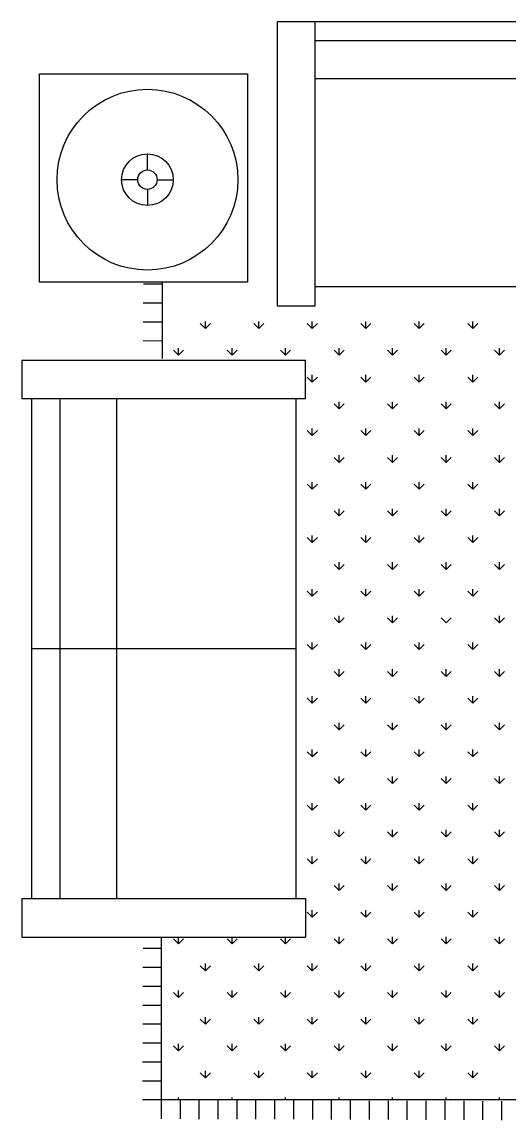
# Model space of a CAD drawing. Extents: x 23.8 to 54, y 1 to 14.1.
# Drawn here: x 29.338 to 30.622, y 6.367 to 9.26 of the extents above; entities that cross this region are included whole.
import ezdxf

# ---------------------------------------------------------------- set-up
doc = ezdxf.new("R2010")
doc.units = 0
doc.header["$MEASUREMENT"] = 0
doc.layers.get('0').update_dxf_attribs({"linetype": 'CONTINUOUS'})
doc.layers.add('DWGAUTOCAD', color=7, linetype='CONTINUOUS')

# ---------------------------------------------------------------- blocks, each defined once
blk = doc.blocks.new('A$C7DEE7CBF')
for p, q in [((774.8, 2904.2, -342.9), (674.8, 2904.2, -342.9)), ((674.8, 2904.2, -342.9), (674.8, 2154.2, -342.9)), ((2574.8, 2904.2, -342.9), (774.8, 2904.2, -342.9)), ((774.8, 2154.2, -342.9), (774.8, 2904.2, -342.9)), ((2574.8, 2854.2, -342.9), (774.8, 2854.2, -342.9)), ((46, 2766.7, -342.9), (596, 2766.7, -342.9)), ((46, 2216.7, -342.9), (46, 2766.7, -342.9)), ((596, 2766.7, -342.9), (596, 2216.7, -342.9)), ((2574.8, 2754.2, -342.9), (774.8, 2754.2, -342.9)), ((331.7, 2513, -342.9), (331.7, 2555.7, -342.9)), ((306.1, 2487.4, -342.9), (263.5, 2487.4, -342.9)), ((357.4, 2487.4, -342.9), (400, 2487.4, -342.9)), ((331.7, 2461.8, -342.9), (331.7, 2419.1, -342.9)), ((596, 2216.7, -342.9), (46, 2216.7, -342.9)), ((321, 2212, -342.9), (371, 2211.8, -342.9)), ((371, 2216.5, -342.9), (370.3, 2014.6, -342.9)), ((2574.8, 2204.2, -342.9), (774.8, 2204.2, -342.9)), ((320.8, 2162, -342.9), (370.8, 2161.8, -342.9)), ((674.8, 2154.2, -342.9), (774.8, 2154.2, -342.9)), ((320.7, 2112, -342.9), (370.7, 2111.8, -342.9)), ((484.8, 2093.9, -342.9), (471.5, 2107.2, -342.9)), ((484.8, 2093.9, -342.9), (484.8, 2112.7, -342.9)), ((484.8, 2093.9, -342.9), (498, 2107.2, -342.9)), ((626.2, 2093.9, -342.9), (612.9, 2107.2, -342.9)), ((626.2, 2093.9, -342.9), (626.2, 2112.7, -342.9)), ((626.2, 2093.9, -342.9), (639.4, 2107.2, -342.9)), ((767.6, 2093.9, -342.9), (754.3, 2107.2, -342.9)), ((767.6, 2093.9, -342.9), (767.6, 2112.7, -342.9)), ((767.6, 2093.9, -342.9), (780.9, 2107.2, -342.9)), ((909, 2093.9, -342.9), (895.8, 2107.2, -342.9)), ((909, 2093.9, -342.9), (909, 2112.7, -342.9)), ((909, 2093.9, -342.9), (922.3, 2107.2, -342.9)), ((1050.4, 2093.9, -342.9), (1037.2, 2107.2, -342.9)), ((1050.4, 2093.9, -342.9), (1050.4, 2112.7, -342.9)), ((1050.4, 2093.9, -342.9), (1063.7, 2107.2, -342.9)), ((1191.9, 2093.9, -342.9), (1178.6, 2107.2, -342.9)), ((1191.9, 2093.9, -342.9), (1191.9, 2112.7, -342.9)), ((1191.9, 2093.9, -342.9), (1205.1, 2107.2, -342.9)), ((320.5, 2062, -342.9), (370.5, 2061.8, -342.9)), ((414, 2023.2, -342.9), (400.8, 2036.5, -342.9)), ((414, 2023.2, -342.9), (414, 2042, -342.9)), ((414, 2023.2, -342.9), (427.3, 2036.5, -342.9)), ((555.5, 2023.2, -342.9), (542.2, 2036.5, -342.9)), ((555.5, 2023.2, -342.9), (555.5, 2042, -342.9)), ((555.5, 2023.2, -342.9), (568.7, 2036.5, -342.9)), ((696.9, 2023.2, -342.9), (683.6, 2036.5, -342.9)), ((696.9, 2023.2, -342.9), (696.9, 2042, -342.9)), ((696.9, 2023.2, -342.9), (710.1, 2036.5, -342.9)), ((838.3, 2023.2, -342.9), (825.1, 2036.5, -342.9)), ((838.3, 2023.2, -342.9), (838.3, 2042, -342.9)), ((838.3, 2023.2, -342.9), (851.6, 2036.5, -342.9)), ((979.7, 2023.2, -342.9), (966.5, 2036.5, -342.9)), ((979.7, 2023.2, -342.9), (979.7, 2042, -342.9)), ((979.7, 2023.2, -342.9), (993, 2036.5, -342.9)), ((1121.2, 2023.2, -342.9), (1107.9, 2036.5, -342.9)), ((1121.2, 2023.2, -342.9), (1121.2, 2042, -342.9)), ((1121.2, 2023.2, -342.9), (1134.4, 2036.5, -342.9)), ((1262.6, 2023.2, -342.9), (1249.3, 2036.5, -342.9)), ((1262.6, 2023.2, -342.9), (1262.6, 2042, -342.9)), ((1262.6, 2023.2, -342.9), (1275.8, 2036.5, -342.9)), ((750, 2009.9, -342.9), (0, 2009.9, -342.9)), ((0, 2009.9, -342.9), (0, 1908.3, -342.9)), ((750, 1908.3, -342.9), (750, 2009.9, -342.9)), ((767.6, 1952.5, -342.9), (754.3, 1965.8, -342.9)), ((767.6, 1952.5, -342.9), (767.6, 1971.3, -342.9)), ((767.6, 1952.5, -342.9), (780.9, 1965.8, -342.9)), ((909, 1952.5, -342.9), (895.8, 1965.8, -342.9)), ((909, 1952.5, -342.9), (909, 1971.3, -342.9)), ((909, 1952.5, -342.9), (922.3, 1965.8, -342.9)), ((1050.4, 1952.5, -342.9), (1037.2, 1965.8, -342.9)), ((1050.4, 1952.5, -342.9), (1050.4, 1971.3, -342.9)), ((1050.4, 1952.5, -342.9), (1063.7, 1965.8, -342.9)), ((1191.9, 1952.5, -342.9), (1178.6, 1965.8, -342.9)), ((1191.9, 1952.5, -342.9), (1191.9, 1971.3, -342.9)), ((1191.9, 1952.5, -342.9), (1205.1, 1965.8, -342.9)), ((750, 1908.3, -342.9), (0, 1908.3, -342.9)), ((25, 1908.3, -342.9), (25, 587.5, -342.9)), ((100, 1908.3, -342.9), (100, 587.5, -342.9)), ((250, 1908.3, -342.9), (250, 587.5, -342.9)), ((725, 587.5, -342.9), (725, 1908.3, -342.9)), ((838.3, 1881.8, -342.9), (825.1, 1895.1, -342.9)), ((838.3, 1881.8, -342.9), (838.3, 1900.6, -342.9)), ((838.3, 1881.8, -342.9), (851.6, 1895.1, -342.9)), ((979.7, 1881.8, -342.9), (966.5, 1895.1, -342.9)), ((979.7, 1881.8, -342.9), (979.7, 1900.6, -342.9)), ((979.7, 1881.8, -342.9), (993, 1895.1, -342.9)), ((1121.2, 1881.8, -342.9), (1107.9, 1895.1, -342.9)), ((1121.2, 1881.8, -342.9), (1121.2, 1900.6, -342.9)), ((1121.2, 1881.8, -342.9), (1134.4, 1895.1, -342.9)), ((1262.6, 1881.8, -342.9), (1249.3, 1895.1, -342.9)), ((1262.6, 1881.8, -342.9), (1262.6, 1900.6, -342.9)), ((1262.6, 1881.8, -342.9), (1275.8, 1895.1, -342.9)), ((767.6, 1811.1, -342.9), (767.6, 1829.9, -342.9)), ((909, 1811.1, -342.9), (909, 1829.9, -342.9)), ((1050.4, 1811.1, -342.9), (1050.4, 1829.9, -342.9)), ((1191.9, 1811.1, -342.9), (1191.9, 1829.9, -342.9)), ((767.6, 1811.1, -342.9), (754.3, 1824.4, -342.9)), ((767.6, 1811.1, -342.9), (780.9, 1824.4, -342.9)), ((909, 1811.1, -342.9), (895.8, 1824.4, -342.9)), ((909, 1811.1, -342.9), (922.3, 1824.4, -342.9)), ((1050.4, 1811.1, -342.9), (1037.2, 1824.4, -342.9)), ((1050.4, 1811.1, -342.9), (1063.7, 1824.4, -342.9)), ((1191.9, 1811.1, -342.9), (1178.6, 1824.4, -342.9)), ((1191.9, 1811.1, -342.9), (1205.1, 1824.4, -342.9)), ((838.3, 1740.4, -342.9), (825.1, 1753.6, -342.9)), ((838.3, 1740.4, -342.9), (838.3, 1759.1, -342.9)), ((838.3, 1740.4, -342.9), (851.6, 1753.6, -342.9)), ((979.7, 1740.4, -342.9), (966.5, 1753.6, -342.9)), ((979.7, 1740.4, -342.9), (979.7, 1759.1, -342.9)), ((979.7, 1740.4, -342.9), (993, 1753.6, -342.9)), ((1121.2, 1740.4, -342.9), (1107.9, 1753.6, -342.9)), ((1121.2, 1740.4, -342.9), (1121.2, 1759.1, -342.9)), ((1121.2, 1740.4, -342.9), (1134.4, 1753.6, -342.9)), ((1262.6, 1740.4, -342.9), (1249.3, 1753.6, -342.9)), ((1262.6, 1740.4, -342.9), (1262.6, 1759.1, -342.9)), ((1262.6, 1740.4, -342.9), (1275.8, 1753.6, -342.9)), ((767.6, 1669.7, -342.9), (767.6, 1688.4, -342.9)), ((909, 1669.7, -342.9), (909, 1688.4, -342.9)), ((1050.4, 1669.7, -342.9), (1050.4, 1688.4, -342.9)), ((1191.9, 1669.7, -342.9), (1191.9, 1688.4, -342.9)), ((767.6, 1669.7, -342.9), (754.3, 1682.9, -342.9)), ((767.6, 1669.7, -342.9), (780.9, 1682.9, -342.9)), ((909, 1669.7, -342.9), (895.8, 1682.9, -342.9)), ((909, 1669.7, -342.9), (922.3, 1682.9, -342.9)), ((1050.4, 1669.7, -342.9), (1037.2, 1682.9, -342.9)), ((1050.4, 1669.7, -342.9), (1063.7, 1682.9, -342.9)), ((1191.9, 1669.7, -342.9), (1178.6, 1682.9, -342.9)), ((1191.9, 1669.7, -342.9), (1205.1, 1682.9, -342.9)), ((838.3, 1599, -342.9), (825.1, 1612.2, -342.9)), ((838.3, 1599, -342.9), (838.3, 1617.7, -342.9)), ((838.3, 1599, -342.9), (851.6, 1612.2, -342.9)), ((979.7, 1599, -342.9), (966.5, 1612.2, -342.9)), ((979.7, 1599, -342.9), (979.7, 1617.7, -342.9)), ((979.7, 1599, -342.9), (993, 1612.2, -342.9)), ((1121.2, 1599, -342.9), (1107.9, 1612.2, -342.9)), ((1121.2, 1599, -342.9), (1121.2, 1617.7, -342.9)), ((1121.2, 1599, -342.9), (1134.4, 1612.2, -342.9)), ((1262.6, 1599, -342.9), (1249.3, 1612.2, -342.9)), ((1262.6, 1599, -342.9), (1262.6, 1617.7, -342.9)), ((1262.6, 1599, -342.9), (1275.8, 1612.2, -342.9)), ((767.6, 1528.3, -342.9), (754.3, 1541.5, -342.9)), ((767.6, 1528.3, -342.9), (767.6, 1547, -342.9)), ((767.6, 1528.3, -342.9), (780.9, 1541.5, -342.9)), ((909, 1528.3, -342.9), (895.8, 1541.5, -342.9)), ((909, 1528.3, -342.9), (909, 1547, -342.9)), ((909, 1528.3, -342.9), (922.3, 1541.5, -342.9)), ((1050.4, 1528.3, -342.9), (1037.2, 1541.5, -342.9)), ((1050.4, 1528.3, -342.9), (1050.4, 1547, -342.9)), ((1050.4, 1528.3, -342.9), (1063.7, 1541.5, -342.9)), ((1191.9, 1528.3, -342.9), (1178.6, 1541.5, -342.9)), ((1191.9, 1528.3, -342.9), (1191.9, 1547, -342.9)), ((1191.9, 1528.3, -342.9), (1205.1, 1541.5, -342.9)), ((838.3, 1457.5, -342.9), (825.1, 1470.8, -342.9)), ((838.3, 1457.5, -342.9), (838.3, 1476.3, -342.9)), ((838.3, 1457.5, -342.9), (851.6, 1470.8, -342.9)), ((979.7, 1457.5, -342.9), (966.5, 1470.8, -342.9)), ((979.7, 1457.5, -342.9), (979.7, 1476.3, -342.9)), ((979.7, 1457.5, -342.9), (993, 1470.8, -342.9)), ((1121.2, 1457.5, -342.9), (1107.9, 1470.8, -342.9)), ((1121.2, 1457.5, -342.9), (1121.2, 1476.3, -342.9)), ((1121.2, 1457.5, -342.9), (1134.4, 1470.8, -342.9)), ((1262.6, 1457.5, -342.9), (1249.3, 1470.8, -342.9)), ((1262.6, 1457.5, -342.9), (1262.6, 1476.3, -342.9)), ((1262.6, 1457.5, -342.9), (1275.8, 1470.8, -342.9)), ((767.6, 1386.8, -342.9), (754.3, 1400.1, -342.9)), ((767.6, 1386.8, -342.9), (767.6, 1405.6, -342.9)), ((767.6, 1386.8, -342.9), (780.9, 1400.1, -342.9)), ((909, 1386.8, -342.9), (895.8, 1400.1, -342.9)), ((909, 1386.8, -342.9), (909, 1405.6, -342.9)), ((909, 1386.8, -342.9), (922.3, 1400.1, -342.9)), ((1050.4, 1386.8, -342.9), (1037.2, 1400.1, -342.9)), ((1050.4, 1386.8, -342.9), (1050.4, 1405.6, -342.9)), ((1050.4, 1386.8, -342.9), (1063.7, 1400.1, -342.9)), ((1191.9, 1386.8, -342.9), (1178.6, 1400.1, -342.9)), ((1191.9, 1386.8, -342.9), (1191.9, 1405.6, -342.9)), ((1191.9, 1386.8, -342.9), (1205.1, 1400.1, -342.9)), ((838.3, 1316.1, -342.9), (838.3, 1334.9, -342.9)), ((979.7, 1316.1, -342.9), (979.7, 1334.9, -342.9)), ((1262.6, 1316.1, -342.9), (1262.6, 1334.9, -342.9)), ((838.3, 1316.1, -342.9), (825.1, 1329.4, -342.9)), ((838.3, 1316.1, -342.9), (851.6, 1329.4, -342.9)), ((979.7, 1316.1, -342.9), (966.5, 1329.4, -342.9)), ((979.7, 1316.1, -342.9), (993, 1329.4, -342.9)), ((1121.2, 1316.1, -342.9), (1107.9, 1329.4, -342.9)), ((1121.2, 1316.1, -342.9), (1134.4, 1329.4, -342.9)), ((1262.6, 1316.1, -342.9), (1249.3, 1329.4, -342.9)), ((1262.6, 1316.1, -342.9), (1275.8, 1329.4, -342.9)), ((725, 1247.9, -342.9), (25, 1247.9, -342.9)), ((767.6, 1245.4, -342.9), (754.3, 1258.7, -342.9)), ((767.6, 1245.4, -342.9), (767.6, 1264.2, -342.9)), ((767.6, 1245.4, -342.9), (780.9, 1258.7, -342.9)), ((909, 1245.4, -342.9), (895.8, 1258.7, -342.9)), ((909, 1245.4, -342.9), (909, 1264.2, -342.9)), ((909, 1245.4, -342.9), (922.3, 1258.7, -342.9)), ((1050.4, 1245.4, -342.9), (1037.2, 1258.7, -342.9)), ((1050.4, 1245.4, -342.9), (1050.4, 1264.2, -342.9)), ((1050.4, 1245.4, -342.9), (1063.7, 1258.7, -342.9)), ((1191.9, 1245.4, -342.9), (1178.6, 1258.7, -342.9)), ((1191.9, 1245.4, -342.9), (1191.9, 1264.2, -342.9)), ((1191.9, 1245.4, -342.9), (1205.1, 1258.7, -342.9)), ((838.3, 1174.7, -342.9), (838.3, 1193.5, -342.9)), ((979.7, 1174.7, -342.9), (979.7, 1193.5, -342.9)), ((1121.2, 1174.7, -342.9), (1121.2, 1193.5, -342.9)), ((1262.6, 1174.7, -342.9), (1262.6, 1193.5, -342.9)), ((838.3, 1174.7, -342.9), (825.1, 1188, -342.9)), ((838.3, 1174.7, -342.9), (851.6, 1188, -342.9)), ((979.7, 1174.7, -342.9), (966.5, 1188, -342.9)), ((979.7, 1174.7, -342.9), (993, 1188, -342.9)), ((1121.2, 1174.7, -342.9), (1107.9, 1188, -342.9)), ((1121.2, 1174.7, -342.9), (1134.4, 1188, -342.9)), ((1262.6, 1174.7, -342.9), (1249.3, 1188, -342.9)), ((1262.6, 1174.7, -342.9), (1275.8, 1188, -342.9)), ((767.6, 1104, -342.9), (754.3, 1117.3, -342.9)), ((767.6, 1104, -342.9), (767.6, 1122.7, -342.9)), ((767.6, 1104, -342.9), (780.9, 1117.3, -342.9)), ((909, 1104, -342.9), (895.8, 1117.3, -342.9)), ((909, 1104, -342.9), (909, 1122.7, -342.9)), ((909, 1104, -342.9), (922.3, 1117.3, -342.9)), ((1050.4, 1104, -342.9), (1037.2, 1117.3, -342.9)), ((1050.4, 1104, -342.9), (1050.4, 1122.7, -342.9)), ((1050.4, 1104, -342.9), (1063.7, 1117.3, -342.9)), ((1191.9, 1104, -342.9), (1178.6, 1117.3, -342.9)), ((1191.9, 1104, -342.9), (1191.9, 1122.7, -342.9)), ((1191.9, 1104, -342.9), (1205.1, 1117.3, -342.9)), ((838.3, 1033.3, -342.9), (825.1, 1046.5, -342.9)), ((838.3, 1033.3, -342.9), (838.3, 1052, -342.9)), ((838.3, 1033.3, -342.9), (851.6, 1046.5, -342.9)), ((979.7, 1033.3, -342.9), (966.5, 1046.5, -342.9)), ((979.7, 1033.3, -342.9), (979.7, 1052, -342.9)), ((979.7, 1033.3, -342.9), (993, 1046.5, -342.9)), ((1121.2, 1033.3, -342.9), (1107.9, 1046.5, -342.9)), ((1121.2, 1033.3, -342.9), (1121.2, 1052, -342.9)), ((1121.2, 1033.3, -342.9), (1134.4, 1046.5, -342.9)), ((1262.6, 1033.3, -342.9), (1249.3, 1046.5, -342.9)), ((1262.6, 1033.3, -342.9), (1262.6, 1052, -342.9)), ((1262.6, 1033.3, -342.9), (1275.8, 1046.5, -342.9)), ((767.6, 962.6, -342.9), (754.3, 975.8, -342.9)), ((767.6, 962.6, -342.9), (767.6, 981.3, -342.9)), ((767.6, 962.6, -342.9), (780.9, 975.8, -342.9)), ((909, 962.6, -342.9), (895.8, 975.8, -342.9)), ((909, 962.6, -342.9), (909, 981.3, -342.9)), ((909, 962.6, -342.9), (922.3, 975.8, -342.9)), ((1050.4, 962.6, -342.9), (1037.2, 975.8, -342.9)), ((1050.4, 962.6, -342.9), (1050.4, 981.3, -342.9)), ((1050.4, 962.6, -342.9), (1063.7, 975.8, -342.9)), ((1191.9, 962.6, -342.9), (1178.6, 975.8, -342.9)), ((1191.9, 962.6, -342.9), (1191.9, 981.3, -342.9)), ((1191.9, 962.6, -342.9), (1205.1, 975.8, -342.9)), ((838.3, 891.9, -342.9), (825.1, 905.1, -342.9)), ((838.3, 891.9, -342.9), (838.3, 910.6, -342.9)), ((838.3, 891.9, -342.9), (851.6, 905.1, -342.9)), ((979.7, 891.9, -342.9), (966.5, 905.1, -342.9)), ((979.7, 891.9, -342.9), (979.7, 910.6, -342.9)), ((979.7, 891.9, -342.9), (993, 905.1, -342.9)), ((1121.2, 891.9, -342.9), (1107.9, 905.1, -342.9)), ((1121.2, 891.9, -342.9), (1121.2, 910.6, -342.9)), ((1121.2, 891.9, -342.9), (1134.4, 905.1, -342.9)), ((1262.6, 891.9, -342.9), (1249.3, 905.1, -342.9)), ((1262.6, 891.9, -342.9), (1262.6, 910.6, -342.9)), ((1262.6, 891.9, -342.9), (1275.8, 905.1, -342.9)), ((767.6, 821.2, -342.9), (754.3, 834.4, -342.9)), ((767.6, 821.2, -342.9), (767.6, 839.9, -342.9)), ((767.6, 821.2, -342.9), (780.9, 834.4, -342.9)), ((909, 821.2, -342.9), (895.8, 834.4, -342.9)), ((909, 821.2, -342.9), (909, 839.9, -342.9)), ((909, 821.2, -342.9), (922.3, 834.4, -342.9)), ((1050.4, 821.2, -342.9), (1037.2, 834.4, -342.9)), ((1050.4, 821.2, -342.9), (1050.4, 839.9, -342.9)), ((1050.4, 821.2, -342.9), (1063.7, 834.4, -342.9)), ((1191.9, 821.2, -342.9), (1178.6, 834.4, -342.9)), ((1191.9, 821.2, -342.9), (1191.9, 839.9, -342.9)), ((1191.9, 821.2, -342.9), (1205.1, 834.4, -342.9)), ((838.3, 750.4, -342.9), (825.1, 763.7, -342.9)), ((838.3, 750.4, -342.9), (838.3, 769.2, -342.9)), ((838.3, 750.4, -342.9), (851.6, 763.7, -342.9)), ((979.7, 750.4, -342.9), (966.5, 763.7, -342.9)), ((979.7, 750.4, -342.9), (979.7, 769.2, -342.9)), ((979.7, 750.4, -342.9), (993, 763.7, -342.9)), ((1121.2, 750.4, -342.9), (1107.9, 763.7, -342.9)), ((1121.2, 750.4, -342.9), (1121.2, 769.2, -342.9)), ((1121.2, 750.4, -342.9), (1134.4, 763.7, -342.9)), ((1262.6, 750.4, -342.9), (1249.3, 763.7, -342.9)), ((1262.6, 750.4, -342.9), (1262.6, 769.2, -342.9)), ((1262.6, 750.4, -342.9), (1275.8, 763.7, -342.9)), ((767.6, 679.7, -342.9), (767.6, 698.5, -342.9)), ((909, 679.7, -342.9), (909, 698.5, -342.9)), ((1050.4, 679.7, -342.9), (1050.4, 698.5, -342.9)), ((1191.9, 679.7, -342.9), (1191.9, 698.5, -342.9)), ((767.6, 679.7, -342.9), (754.3, 693, -342.9)), ((767.6, 679.7, -342.9), (780.9, 693, -342.9)), ((909, 679.7, -342.9), (895.8, 693, -342.9)), ((909, 679.7, -342.9), (922.3, 693, -342.9)), ((1050.4, 679.7, -342.9), (1037.2, 693, -342.9)), ((1050.4, 679.7, -342.9), (1063.7, 693, -342.9)), ((1191.9, 679.7, -342.9), (1178.6, 693, -342.9)), ((1191.9, 679.7, -342.9), (1205.1, 693, -342.9)), ((838.3, 609, -342.9), (825.1, 622.3, -342.9)), ((838.3, 609, -342.9), (838.3, 627.8, -342.9)), ((838.3, 609, -342.9), (851.6, 622.3, -342.9)), ((979.7, 609, -342.9), (966.5, 622.3, -342.9)), ((979.7, 609, -342.9), (979.7, 627.8, -342.9)), ((979.7, 609, -342.9), (993, 622.3, -342.9)), ((1121.2, 609, -342.9), (1107.9, 622.3, -342.9)), ((1121.2, 609, -342.9), (1121.2, 627.8, -342.9)), ((1121.2, 609, -342.9), (1134.4, 622.3, -342.9)), ((1262.6, 609, -342.9), (1249.3, 622.3, -342.9)), ((1262.6, 609, -342.9), (1262.6, 627.8, -342.9)), ((1262.6, 609, -342.9), (1275.8, 622.3, -342.9)), ((0, 587.5, -342.9), (750, 587.5, -342.9)), ((0, 587.5, -342.9), (0, 485.9, -342.9)), ((750, 587.5, -342.9), (750, 485.9, -342.9)), ((767.6, 538.3, -342.9), (754.3, 551.6, -342.9)), ((767.6, 538.3, -342.9), (767.6, 557.1, -342.9)), ((767.6, 538.3, -342.9), (780.9, 551.6, -342.9)), ((909, 538.3, -342.9), (895.8, 551.6, -342.9)), ((909, 538.3, -342.9), (909, 557.1, -342.9)), ((909, 538.3, -342.9), (922.3, 551.6, -342.9)), ((1050.4, 538.3, -342.9), (1037.2, 551.6, -342.9)), ((1050.4, 538.3, -342.9), (1050.4, 557.1, -342.9)), ((1050.4, 538.3, -342.9), (1063.7, 551.6, -342.9)), ((1191.9, 538.3, -342.9), (1178.6, 551.6, -342.9)), ((1191.9, 538.3, -342.9), (1191.9, 557.1, -342.9)), ((1191.9, 538.3, -342.9), (1205.1, 551.6, -342.9)), ((0, 485.9, -342.9), (750, 485.9, -342.9)), ((368.7, 5.4, -342.9), (368.7, 485.9, -342.9)), ((414, 467.6, -342.9), (400.8, 480.9, -342.9)), ((414, 467.6, -342.9), (414, 485.9, -342.9)), ((414, 467.6, -342.9), (427.3, 480.9, -342.9)), ((555.5, 467.6, -342.9), (542.2, 480.9, -342.9)), ((555.5, 467.6, -342.9), (555.5, 485.9, -342.9)), ((555.5, 467.6, -342.9), (568.7, 480.9, -342.9)), ((696.9, 467.6, -342.9), (683.6, 480.9, -342.9)), ((696.9, 467.6, -342.9), (696.9, 485.9, -342.9)), ((696.9, 467.6, -342.9), (710.1, 480.9, -342.9)), ((838.3, 467.6, -342.9), (825.1, 480.9, -342.9)), ((838.3, 467.6, -342.9), (838.3, 486.3, -342.9)), ((838.3, 467.6, -342.9), (851.6, 480.9, -342.9)), ((979.7, 467.6, -342.9), (966.5, 480.9, -342.9)), ((979.7, 467.6, -342.9), (979.7, 486.3, -342.9)), ((979.7, 467.6, -342.9), (993, 480.9, -342.9)), ((1121.2, 467.6, -342.9), (1107.9, 480.9, -342.9)), ((1121.2, 467.6, -342.9), (1121.2, 486.3, -342.9)), ((1121.2, 467.6, -342.9), (1134.4, 480.9, -342.9)), ((1262.6, 467.6, -342.9), (1249.3, 480.9, -342.9)), ((1262.6, 467.6, -342.9), (1262.6, 486.3, -342.9)), ((1262.6, 467.6, -342.9), (1275.8, 480.9, -342.9)), ((368.7, 455.4, -342.9), (320.1, 455.4, -342.9)), ((484.8, 396.9, -342.9), (471.5, 410.1, -342.9)), ((484.8, 396.9, -342.9), (484.8, 415.6, -342.9)), ((484.8, 396.9, -342.9), (498, 410.1, -342.9)), ((626.2, 396.9, -342.9), (612.9, 410.1, -342.9)), ((626.2, 396.9, -342.9), (626.2, 415.6, -342.9)), ((626.2, 396.9, -342.9), (639.4, 410.1, -342.9)), ((767.6, 396.9, -342.9), (754.3, 410.1, -342.9)), ((767.6, 396.9, -342.9), (767.6, 415.6, -342.9)), ((767.6, 396.9, -342.9), (780.9, 410.1, -342.9)), ((909, 396.9, -342.9), (895.8, 410.1, -342.9)), ((909, 396.9, -342.9), (909, 415.6, -342.9)), ((909, 396.9, -342.9), (922.3, 410.1, -342.9)), ((1050.4, 396.9, -342.9), (1037.2, 410.1, -342.9)), ((1050.4, 396.9, -342.9), (1050.4, 415.6, -342.9)), ((1050.4, 396.9, -342.9), (1063.7, 410.1, -342.9)), ((1191.9, 396.9, -342.9), (1178.6, 410.1, -342.9)), ((1191.9, 396.9, -342.9), (1191.9, 415.6, -342.9)), ((1191.9, 396.9, -342.9), (1205.1, 410.1, -342.9)), ((368.7, 405.4, -342.9), (319.9, 405.4, -342.9)), ((368.7, 355.4, -342.9), (319.7, 355.4, -342.9)), ((414, 326.2, -342.9), (400.8, 339.4, -342.9)), ((414, 326.2, -342.9), (414, 344.9, -342.9)), ((414, 326.2, -342.9), (427.3, 339.4, -342.9)), ((555.5, 326.2, -342.9), (542.2, 339.4, -342.9)), ((555.5, 326.2, -342.9), (555.5, 344.9, -342.9)), ((555.5, 326.2, -342.9), (568.7, 339.4, -342.9)), ((696.9, 326.2, -342.9), (683.6, 339.4, -342.9)), ((696.9, 326.2, -342.9), (696.9, 344.9, -342.9)), ((696.9, 326.2, -342.9), (710.1, 339.4, -342.9)), ((838.3, 326.2, -342.9), (825.1, 339.4, -342.9)), ((838.3, 326.2, -342.9), (838.3, 344.9, -342.9)), ((838.3, 326.2, -342.9), (851.6, 339.4, -342.9)), ((979.7, 326.2, -342.9), (966.5, 339.4, -342.9)), ((979.7, 326.2, -342.9), (979.7, 344.9, -342.9)), ((979.7, 326.2, -342.9), (993, 339.4, -342.9)), ((1121.2, 326.2, -342.9), (1107.9, 339.4, -342.9)), ((1121.2, 326.2, -342.9), (1121.2, 344.9, -342.9)), ((1121.2, 326.2, -342.9), (1134.4, 339.4, -342.9)), ((1262.6, 326.2, -342.9), (1249.3, 339.4, -342.9)), ((1262.6, 326.2, -342.9), (1262.6, 344.9, -342.9)), ((1262.6, 326.2, -342.9), (1275.8, 339.4, -342.9)), ((368.7, 305.4, -342.9), (319.6, 305.4, -342.9)), ((484.8, 255.5, -342.9), (471.5, 268.7, -342.9)), ((484.8, 255.5, -342.9), (484.8, 274.2, -342.9)), ((484.8, 255.5, -342.9), (498, 268.7, -342.9)), ((626.2, 255.5, -342.9), (612.9, 268.7, -342.9)), ((626.2, 255.5, -342.9), (626.2, 274.2, -342.9)), ((626.2, 255.5, -342.9), (639.4, 268.7, -342.9)), ((767.6, 255.5, -342.9), (754.3, 268.7, -342.9)), ((767.6, 255.5, -342.9), (767.6, 274.2, -342.9)), ((767.6, 255.5, -342.9), (780.9, 268.7, -342.9)), ((909, 255.5, -342.9), (895.8, 268.7, -342.9)), ((909, 255.5, -342.9), (909, 274.2, -342.9)), ((909, 255.5, -342.9), (922.3, 268.7, -342.9)), ((1050.4, 255.5, -342.9), (1037.2, 268.7, -342.9)), ((1050.4, 255.5, -342.9), (1050.4, 274.2, -342.9)), ((1050.4, 255.5, -342.9), (1063.7, 268.7, -342.9)), ((1191.9, 255.5, -342.9), (1178.6, 268.7, -342.9)), ((1191.9, 255.5, -342.9), (1191.9, 274.2, -342.9)), ((1191.9, 255.5, -342.9), (1205.1, 268.7, -342.9)), ((368.7, 255.4, -342.9), (319.4, 255.4, -342.9)), ((368.7, 205.4, -342.9), (319.2, 205.4, -342.9)), ((414, 184.8, -342.9), (414, 203.5, -342.9)), ((555.5, 184.8, -342.9), (555.5, 203.5, -342.9)), ((696.9, 184.8, -342.9), (696.9, 203.5, -342.9)), ((838.3, 184.8, -342.9), (838.3, 203.5, -342.9)), ((979.7, 184.8, -342.9), (979.7, 203.5, -342.9)), ((1121.2, 184.8, -342.9), (1121.2, 203.5, -342.9)), ((1262.6, 184.8, -342.9), (1262.6, 203.5, -342.9)), ((414, 184.8, -342.9), (400.8, 198, -342.9)), ((414, 184.8, -342.9), (427.3, 198, -342.9)), ((555.5, 184.8, -342.9), (542.2, 198, -342.9)), ((555.5, 184.8, -342.9), (568.7, 198, -342.9)), ((696.9, 184.8, -342.9), (683.6, 198, -342.9)), ((696.9, 184.8, -342.9), (710.1, 198, -342.9)), ((838.3, 184.8, -342.9), (825.1, 198, -342.9)), ((838.3, 184.8, -342.9), (851.6, 198, -342.9)), ((979.7, 184.8, -342.9), (966.5, 198, -342.9)), ((979.7, 184.8, -342.9), (993, 198, -342.9)), ((1121.2, 184.8, -342.9), (1107.9, 198, -342.9)), ((1121.2, 184.8, -342.9), (1134.4, 198, -342.9)), ((1262.6, 184.8, -342.9), (1249.3, 198, -342.9)), ((1262.6, 184.8, -342.9), (1275.8, 198, -342.9)), ((368.7, 155.4, -342.9), (319, 155.4, -342.9)), ((484.8, 114, -342.9), (471.5, 127.3, -342.9)), ((484.8, 114, -342.9), (484.8, 132.8, -342.9)), ((484.8, 114, -342.9), (498, 127.3, -342.9)), ((626.2, 114, -342.9), (612.9, 127.3, -342.9)), ((626.2, 114, -342.9), (626.2, 132.8, -342.9)), ((626.2, 114, -342.9), (639.4, 127.3, -342.9)), ((767.6, 114, -342.9), (754.3, 127.3, -342.9)), ((767.6, 114, -342.9), (767.6, 132.8, -342.9)), ((767.6, 114, -342.9), (780.9, 127.3, -342.9)), ((909, 114, -342.9), (895.8, 127.3, -342.9)), ((909, 114, -342.9), (909, 132.8, -342.9)), ((909, 114, -342.9), (922.3, 127.3, -342.9)), ((1050.4, 114, -342.9), (1037.2, 127.3, -342.9)), ((1050.4, 114, -342.9), (1050.4, 132.8, -342.9)), ((1050.4, 114, -342.9), (1063.7, 127.3, -342.9)), ((1191.9, 114, -342.9), (1178.6, 127.3, -342.9)), ((1191.9, 114, -342.9), (1191.9, 132.8, -342.9)), ((1191.9, 114, -342.9), (1205.1, 127.3, -342.9)), ((368.7, 105.4, -342.9), (318.9, 105.4, -342.9)), ((414, 55.4, -342.9), (414, 62.1, -342.9)), ((555.5, 55.4, -342.9), (555.5, 62.1, -342.9)), ((696.9, 55.4, -342.9), (696.9, 62.1, -342.9)), ((838.3, 55.4, -342.9), (838.3, 62.1, -342.9)), ((979.7, 55.4, -342.9), (979.7, 62.1, -342.9)), ((1121.2, 55.4, -342.9), (1121.2, 62.1, -342.9)), ((1262.6, 55.4, -342.9), (1262.6, 62.1, -342.9)), ((3036.4, 55.4, -342.9), (318.7, 55.4, -342.9)), ((368.7, 5.4, -342.9), (368.7, 55.4, -342.9)), ((402, 55.4, -342.9), (400.8, 56.6, -342.9)), ((418.7, 5.2, -342.9), (418.7, 55.2, -342.9)), ((426.1, 55.4, -342.9), (427.3, 56.6, -342.9)), ((468.7, 5, -342.9), (468.7, 55, -342.9)), ((518.7, 4.9, -342.9), (518.7, 54.9, -342.9)), ((543.4, 55.4, -342.9), (542.2, 56.6, -342.9)), ((567.5, 55.4, -342.9), (568.7, 56.6, -342.9)), ((568.7, 4.7, -342.9), (568.7, 54.7, -342.9)), ((618.7, 4.5, -342.9), (618.7, 54.5, -342.9)), ((668.7, 4.4, -342.9), (668.7, 54.4, -342.9)), ((684.8, 55.4, -342.9), (683.6, 56.6, -342.9)), ((708.9, 55.4, -342.9), (710.1, 56.6, -342.9)), ((718.7, 4.2, -342.9), (718.7, 54.2, -342.9)), ((768.7, 4, -342.9), (768.7, 54, -342.9)), ((818.7, 3.9, -342.9), (818.7, 53.9, -342.9)), ((826.3, 55.4, -342.9), (825.1, 56.6, -342.9)), ((850.4, 55.4, -342.9), (851.6, 56.6, -342.9)), ((868.7, 3.7, -342.9), (868.7, 53.7, -342.9)), ((918.7, 3.5, -342.9), (918.7, 53.5, -342.9)), ((967.7, 55.4, -342.9), (966.5, 56.6, -342.9)), ((968.7, 3.4, -342.9), (968.7, 53.4, -342.9)), ((991.8, 55.4, -342.9), (993, 56.6, -342.9)), ((1018.7, 3.2, -342.9), (1018.7, 53.2, -342.9)), ((1068.7, 3, -342.9), (1068.7, 53, -342.9)), ((1109.1, 55.4, -342.9), (1107.9, 56.6, -342.9)), ((1118.7, 2.9, -342.9), (1118.7, 52.9, -342.9)), ((1133.2, 55.4, -342.9), (1134.4, 56.6, -342.9)), ((1168.7, 2.7, -342.9), (1168.7, 52.7, -342.9)), ((1218.7, 2.5, -342.9), (1218.7, 52.5, -342.9)), ((1250.5, 55.4, -342.9), (1249.3, 56.6, -342.9)), ((1268.7, 2.4, -342.9), (1268.7, 52.4, -342.9)), ((1274.6, 55.4, -342.9), (1275.8, 56.6, -342.9))]:
    blk.add_line(p, q)
for radius in [239, 68.3, 25.6]:
    blk.add_circle((331.7, 2487.4, -342.9), radius)

msp = doc.modelspace()

# ---------------------------------------------------------------- block references
at = {"layer": 'DWGAUTOCAD', "xscale": 0.0009969462650946167, "yscale": 0.0009969462650946167, "zscale": 0.0009969462650946167}
msp.add_blockref('A$C7DEE7CBF', (29.3378, 6.3645), dxfattribs=at)

doc.saveas('drawing.dxf')
